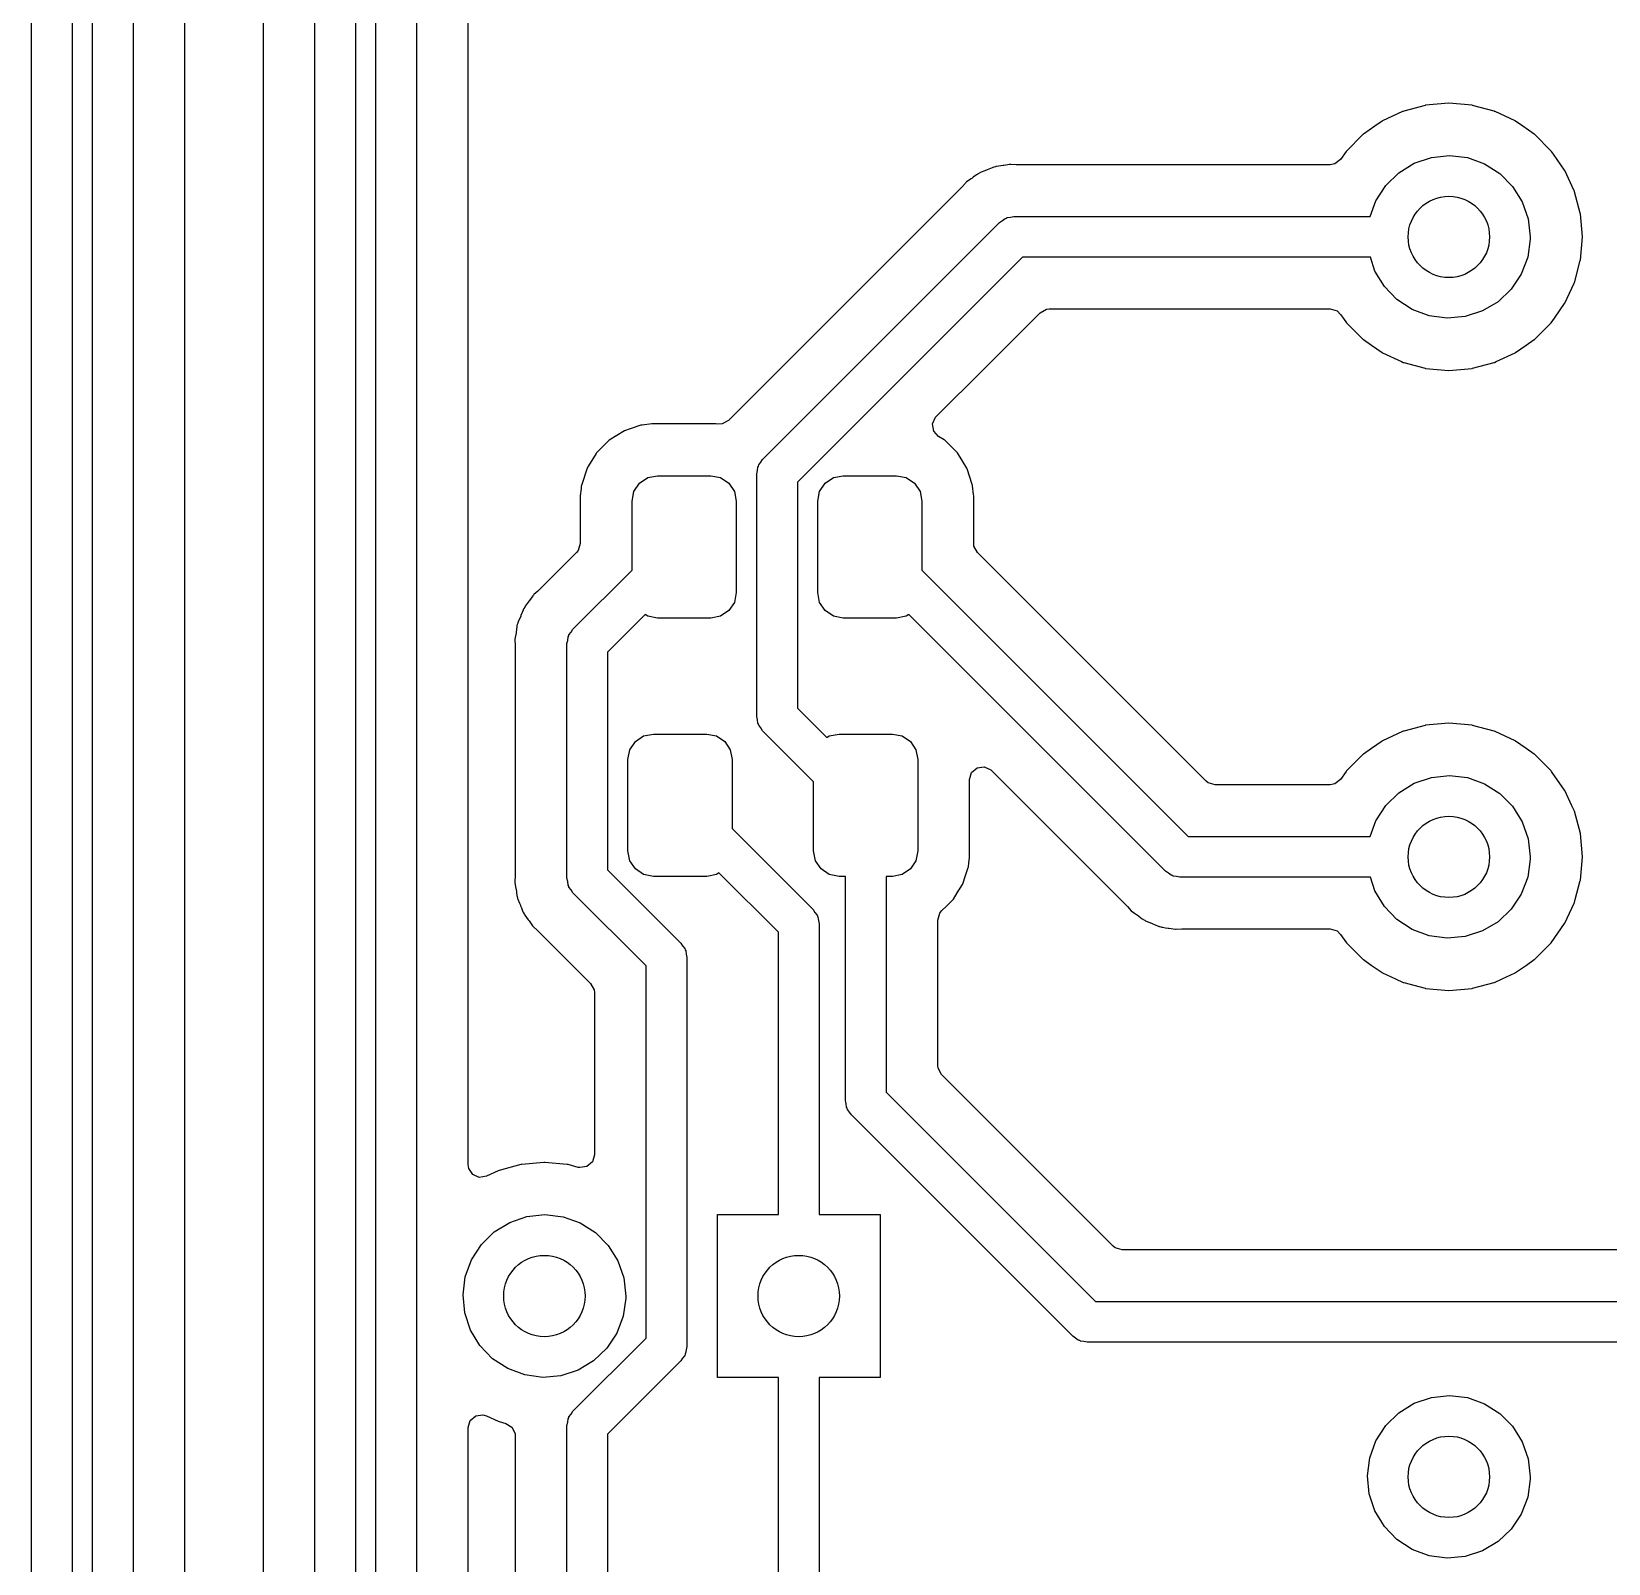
# Model space of a CAD drawing. Extents: x 83 to 135, y -230 to -45.
# Drawn here: x 82.84 to 98.34, y -98.39 to -83.32 of the extents above; entities that cross this region are included whole.
import ezdxf

# ---------------------------------------------------------------- set-up
doc = ezdxf.new("R2010")
doc.units = 0
doc.layers.add('BLACK', color=7, linetype='CONTINUOUS')

msp = doc.modelspace()

# ---------------------------------------------------------------- linework, layer by layer
at = {"layer": 'BLACK', "linetype": 'CONTINUOUS'}
for p, q in [((82.8427, -190.561), (82.8427, -71.389)), ((83.2427, -71.4722), (83.2427, -190.478)), ((83.4422, -186.512), (83.4422, -71.6373)), ((83.8422, -71.7205), (83.8422, -186.429)), ((84.3507, -186.167), (84.3507, -71.9833)), ((85.1181, -77.774), (85.1181, -133.636)), ((85.6266, -133.664), (85.6266, -77.7491)), ((86.0266, -77.8322), (86.0266, -133.582)), ((86.2261, -133.416), (86.2261, -77.9974)), ((86.6261, -78.0806), (86.6261, -133.333)), ((87.1346, -94.4664), (87.1346, -78.3434)), ((96.3198, -84.112), (96.1222, -84.2042)), ((96.3248, -84.1097), (96.3198, -84.112)), ((96.3198, -84.112), (96.3198, -84.112)), ((96.3301, -84.1083), (96.3248, -84.1097)), ((96.5406, -84.0519), (96.3301, -84.1083)), ((96.3301, -84.1083), (96.3301, -84.1083)), ((96.5459, -84.0505), (96.5406, -84.0519)), ((96.5406, -84.0519), (96.5406, -84.0519)), ((96.774, -84.0305), (96.5459, -84.0505)), ((97.0021, -84.0505), (96.774, -84.0305)), ((97.0074, -84.0519), (97.0021, -84.0505)), ((97.2179, -84.1083), (97.0074, -84.0519)), ((97.0074, -84.0519), (97.0074, -84.0519)), ((97.2232, -84.1097), (97.2179, -84.1083)), ((97.2179, -84.1083), (97.2179, -84.1083)), ((97.2282, -84.112), (97.2232, -84.1097)), ((97.4258, -84.2042), (97.2282, -84.112)), ((97.2282, -84.112), (97.2282, -84.112)), ((96.0458, -84.2565), (95.9342, -84.3346)), ((96.1173, -84.2065), (96.0458, -84.2565)), ((96.1222, -84.2042), (96.1173, -84.2065)), ((96.1222, -84.2042), (96.1222, -84.2042)), ((97.4307, -84.2065), (97.4258, -84.2042)), ((97.4258, -84.2042), (97.4258, -84.2042)), ((97.5022, -84.2565), (97.4307, -84.2065)), ((97.6138, -84.3346), (97.5022, -84.2565)), ((95.9297, -84.3378), (95.7678, -84.4997)), ((95.9342, -84.3346), (95.9297, -84.3378)), ((95.9342, -84.3346), (95.9342, -84.3346)), ((97.6183, -84.3378), (97.6138, -84.3346)), ((97.6138, -84.3346), (97.6138, -84.3346)), ((97.7802, -84.4997), (97.6183, -84.3378)), ((95.6549, -84.6261), (95.6071, -84.6355)), ((95.7103, -84.5818), (95.6549, -84.6261)), ((95.7646, -84.5042), (95.7103, -84.5818)), ((95.7678, -84.4997), (95.7646, -84.5042)), ((95.7646, -84.5042), (95.7646, -84.5042)), ((96.2815, -84.7136), (96.4334, -84.6201)), ((96.4334, -84.6201), (96.6022, -84.5627)), ((96.6022, -84.5627), (96.7796, -84.544)), ((96.7796, -84.544), (96.9567, -84.5651)), ((96.9567, -84.5651), (97.1247, -84.625)), ((97.1247, -84.625), (97.2753, -84.7205)), ((97.7834, -84.5042), (97.7802, -84.4997)), ((97.8025, -84.5315), (97.7834, -84.5042)), ((97.7834, -84.5042), (97.7834, -84.5042)), ((97.9115, -84.6873), (97.8025, -84.5315)), ((92.0801, -84.7725), (92.0337, -84.8043)), ((92.0854, -84.7686), (92.0801, -84.7725)), ((92.099, -84.7582), (92.0854, -84.7686)), ((92.1301, -84.7343), (92.099, -84.7582)), ((92.1361, -84.7297), (92.1301, -84.7343)), ((92.1301, -84.7343), (92.1301, -84.7343)), ((92.1431, -84.7266), (92.1361, -84.7297)), ((92.1454, -84.7253), (92.1431, -84.7266)), ((92.1602, -84.7171), (92.1454, -84.7253)), ((92.1625, -84.7158), (92.1602, -84.7171)), ((92.1688, -84.7115), (92.1625, -84.7158)), ((92.1759, -84.7088), (92.1688, -84.7115)), ((92.2285, -84.6889), (92.1759, -84.7088)), ((92.2347, -84.6864), (92.2285, -84.6889)), ((92.2862, -84.6638), (92.2347, -84.6864)), ((92.2932, -84.6608), (92.2862, -84.6638)), ((92.2862, -84.6638), (92.2862, -84.6638)), ((92.3006, -84.6595), (92.2932, -84.6608)), ((92.3032, -84.6587), (92.3006, -84.6595)), ((92.3195, -84.6542), (92.3032, -84.6587)), ((92.3221, -84.6536), (92.3195, -84.6542)), ((92.3292, -84.6509), (92.3221, -84.6536)), ((92.3926, -84.6432), (92.3292, -84.6509)), ((92.3991, -84.6423), (92.3926, -84.6432)), ((92.4379, -84.6355), (92.3991, -84.6423)), ((92.4546, -84.6326), (92.4379, -84.6355)), ((92.4621, -84.6313), (92.4546, -84.6326)), ((92.4546, -84.6326), (92.4546, -84.6326)), ((92.4697, -84.6318), (92.4621, -84.6313)), ((92.5198, -84.6352), (92.4697, -84.6318)), ((92.4697, -84.6318), (92.4697, -84.6318)), ((92.5284, -84.6355), (92.5198, -84.6352)), ((95.6071, -84.6355), (92.5284, -84.6355)), ((96.154, -84.8384), (96.2815, -84.7136)), ((97.2753, -84.7205), (97.401, -84.8471)), ((97.9138, -84.6922), (97.9115, -84.6873)), ((98.006, -84.8898), (97.9138, -84.6922)), ((97.9138, -84.6922), (97.9138, -84.6922)), ((91.981, -84.8604), (89.6922, -87.1493)), ((91.986, -84.8552), (91.981, -84.8604)), ((92.0224, -84.8143), (91.986, -84.8552)), ((92.0275, -84.8086), (92.0224, -84.8143)), ((92.0224, -84.8143), (92.0224, -84.8143)), ((92.0337, -84.8043), (92.0275, -84.8086)), ((92.0337, -84.8043), (92.0337, -84.8043)), ((96.0574, -84.9883), (96.154, -84.8384)), ((97.401, -84.8471), (97.4955, -84.9983)), ((98.0083, -84.8948), (98.006, -84.8898)), ((98.0097, -84.9001), (98.0083, -84.8948)), ((98.0661, -85.1106), (98.0097, -84.9001)), ((98.0097, -84.9001), (98.0097, -84.9001)), ((96.0008, -85.144), (96.0574, -84.9883)), ((97.4955, -84.9983), (97.5541, -85.1668)), ((90.0291, -87.5315), (92.3583, -85.2023)), ((92.3583, -85.2023), (92.3866, -85.1846)), ((92.3866, -85.1846), (92.4127, -85.1638)), ((92.4127, -85.1638), (92.4239, -85.1612)), ((92.4239, -85.1612), (92.4337, -85.1551)), ((92.4337, -85.1551), (92.4669, -85.1514)), ((92.4669, -85.1514), (92.4994, -85.144)), ((92.4994, -85.144), (96.0008, -85.144)), ((97.5541, -85.1668), (97.574, -85.344)), ((98.0675, -85.1159), (98.0661, -85.1106)), ((98.0875, -85.344), (98.0675, -85.1159)), ((97.5737, -85.3663), (97.5489, -85.543)), ((97.574, -85.344), (97.5737, -85.3663)), ((98.0675, -85.5721), (98.0875, -85.344)), ((92.5823, -85.544), (90.3705, -87.7558)), ((96.0027, -85.544), (92.5823, -85.544)), ((96.0478, -85.6796), (96.0027, -85.544)), ((97.5489, -85.543), (97.4855, -85.7097)), ((96.1402, -85.8321), (96.0478, -85.6796)), ((97.4855, -85.7097), (97.3868, -85.8582)), ((98.0115, -85.7812), (98.0661, -85.5774)), ((98.0661, -85.5774), (98.0675, -85.5721)), ((98.0661, -85.5774), (98.0661, -85.5774)), ((96.2641, -85.9604), (96.1402, -85.8321)), ((97.3868, -85.8582), (97.2577, -85.9812)), ((97.9138, -85.9958), (98.006, -85.7982)), ((98.006, -85.7982), (98.0083, -85.7932)), ((98.006, -85.7982), (98.006, -85.7982)), ((98.0083, -85.7932), (98.0115, -85.7812)), ((96.4133, -86.0581), (96.2641, -85.9604)), ((97.2577, -85.9812), (97.1045, -86.0725)), ((97.8687, -86.0619), (97.9115, -86.0007)), ((97.9115, -86.0007), (97.9138, -85.9958)), ((97.9138, -85.9958), (97.9138, -85.9958)), ((92.2053, -86.6401), (92.756, -86.0894)), ((92.756, -86.0894), (92.8183, -86.0554)), ((92.8183, -86.0554), (92.8451, -86.0525)), ((92.8451, -86.0525), (95.6071, -86.0525)), ((95.6071, -86.0525), (95.6752, -86.0725)), ((95.6752, -86.0725), (95.7103, -86.1062)), ((95.7103, -86.1062), (95.7396, -86.148)), ((95.7396, -86.148), (95.7678, -86.1883)), ((96.5805, -86.1202), (96.4133, -86.0581)), ((96.7572, -86.1438), (96.5805, -86.1202)), ((96.9349, -86.1277), (96.7572, -86.1438)), ((97.1045, -86.0725), (96.9349, -86.1277)), ((97.7802, -86.1883), (97.8109, -86.1444)), ((97.8109, -86.1444), (97.8687, -86.0619)), ((95.7678, -86.1883), (95.9297, -86.3502)), ((97.6183, -86.3502), (97.7802, -86.1883)), ((95.9297, -86.3502), (95.9342, -86.3534)), ((95.9342, -86.3534), (95.9342, -86.3534)), ((95.9342, -86.3534), (96.0124, -86.4081)), ((96.0124, -86.4081), (96.1173, -86.4815)), ((96.1173, -86.4815), (96.1222, -86.4838)), ((96.1222, -86.4838), (96.1222, -86.4838)), ((96.1222, -86.4838), (96.308, -86.5705)), ((97.24, -86.5705), (97.4258, -86.4838)), ((97.4258, -86.4838), (97.4307, -86.4815)), ((97.4258, -86.4838), (97.4258, -86.4838)), ((97.4307, -86.4815), (97.5356, -86.4081)), ((97.5356, -86.4081), (97.6138, -86.3534)), ((97.6138, -86.3534), (97.6183, -86.3502)), ((97.6138, -86.3534), (97.6138, -86.3534)), ((91.7358, -87.1096), (92.2053, -86.6401)), ((96.308, -86.5705), (96.3248, -86.5783)), ((96.3248, -86.5783), (96.3301, -86.5797)), ((96.3301, -86.5797), (96.3301, -86.5797)), ((96.3301, -86.5797), (96.5406, -86.6361)), ((96.5406, -86.6361), (96.5406, -86.6361)), ((96.5406, -86.6361), (96.5459, -86.6375)), ((96.5459, -86.6375), (96.774, -86.6575)), ((96.774, -86.6575), (97.0021, -86.6375)), ((97.0021, -86.6375), (97.0074, -86.6361)), ((97.0074, -86.6361), (97.2179, -86.5797)), ((97.0074, -86.6361), (97.0074, -86.6361)), ((97.2179, -86.5797), (97.2232, -86.5783)), ((97.2179, -86.5797), (97.2179, -86.5797)), ((97.2232, -86.5783), (97.24, -86.5705)), ((91.7281, -87.118), (91.7358, -87.1096)), ((88.6711, -87.2505), (88.5207, -87.3435)), ((88.7267, -87.2319), (88.6711, -87.2505)), ((88.8323, -87.1967), (88.7267, -87.2319)), ((88.8388, -87.1945), (88.8323, -87.1967)), ((88.8323, -87.1967), (88.8323, -87.1967)), ((88.8457, -87.1938), (88.8388, -87.1945)), ((88.9413, -87.1838), (88.8457, -87.1938)), ((88.8457, -87.1938), (88.8457, -87.1938)), ((88.9414, -87.1838), (88.9413, -87.1838)), ((88.9446, -87.1835), (88.9414, -87.1838)), ((89.5704, -87.1835), (88.9446, -87.1835)), ((89.5902, -87.1855), (89.5704, -87.1835)), ((89.6299, -87.1833), (89.5902, -87.1855)), ((89.6922, -87.1493), (89.6299, -87.1833)), ((91.6998, -87.1831), (91.7281, -87.118)), ((91.7113, -87.2532), (91.6998, -87.1831)), ((91.7588, -87.306), (91.7113, -87.2532)), ((88.5207, -87.3435), (88.3957, -87.4687)), ((91.8121, -87.3389), (91.7588, -87.306)), ((91.8183, -87.3427), (91.8121, -87.3389)), ((91.9435, -87.4677), (91.8183, -87.3427)), ((88.3919, -87.4749), (88.3169, -87.5965)), ((88.3957, -87.4687), (88.3919, -87.4749)), ((88.3919, -87.4749), (88.3919, -87.4749)), ((89.9904, -87.5859), (90.0113, -87.5598)), ((90.0113, -87.5598), (90.0291, -87.5315)), ((92.0365, -87.6181), (91.9435, -87.4677)), ((88.3029, -87.6193), (88.2472, -87.7871)), ((88.3169, -87.5965), (88.3029, -87.6193)), ((88.8182, -87.7652), (88.8993, -87.711)), ((88.8993, -87.711), (88.995, -87.692)), ((88.995, -87.692), (89.52, -87.692)), ((89.52, -87.692), (89.6157, -87.711)), ((89.6157, -87.711), (89.6968, -87.7652)), ((89.9705, -87.6726), (89.978, -87.6401)), ((89.9705, -90.06), (89.9705, -87.6726)), ((89.978, -87.6401), (89.9817, -87.6069)), ((89.9817, -87.6069), (89.9878, -87.5971)), ((89.9878, -87.5971), (89.9904, -87.5859)), ((90.6432, -87.7652), (90.7243, -87.711)), ((90.7243, -87.711), (90.82, -87.692)), ((90.82, -87.692), (91.345, -87.692)), ((91.345, -87.692), (91.4407, -87.711)), ((91.4407, -87.711), (91.5218, -87.7652)), ((92.0389, -87.625), (92.0365, -87.6181)), ((92.0898, -87.7777), (92.0389, -87.625)), ((88.2441, -87.8176), (88.2365, -87.8916)), ((88.2465, -87.794), (88.2441, -87.8176)), ((88.2472, -87.7871), (88.2465, -87.794)), ((88.2465, -87.794), (88.2465, -87.794)), ((88.745, -87.942), (88.764, -87.8463)), ((88.764, -87.8463), (88.8182, -87.7652)), ((89.6968, -87.7652), (89.751, -87.8463)), ((89.751, -87.8463), (89.77, -87.942)), ((90.3705, -87.7558), (90.3705, -89.9771)), ((90.57, -87.942), (90.589, -87.8463)), ((90.589, -87.8463), (90.6432, -87.7652)), ((91.5218, -87.7652), (91.576, -87.8463)), ((91.576, -87.8463), (91.595, -87.942)), ((92.0925, -87.7858), (92.0898, -87.7777)), ((92.0932, -87.7927), (92.0925, -87.7858)), ((92.102, -87.8774), (92.0932, -87.7927)), ((92.0932, -87.7927), (92.0932, -87.7927)), ((92.1035, -87.8916), (92.102, -87.8774)), ((88.2365, -87.8916), (88.2365, -88.3588)), ((88.745, -88.6217), (88.745, -87.942)), ((89.77, -87.942), (89.77, -88.842)), ((90.57, -88.842), (90.57, -87.942)), ((91.595, -87.942), (91.595, -88.6217)), ((92.1035, -88.3588), (92.1035, -87.8916)), ((88.1996, -88.4479), (87.825, -88.8226)), ((88.2165, -88.427), (88.1996, -88.4479)), ((88.2365, -88.3588), (88.2165, -88.427)), ((92.1064, -88.3856), (92.1035, -88.3588)), ((92.1404, -88.4479), (92.1064, -88.3856)), ((94.3871, -90.6946), (92.1404, -88.4479)), ((88.1641, -89.2026), (88.745, -88.6217)), ((91.595, -88.6217), (94.2133, -91.24)), ((87.7344, -88.924), (87.695, -88.9743)), ((87.7384, -88.9187), (87.7344, -88.924)), ((87.7707, -88.8727), (87.7384, -88.9187)), ((87.7751, -88.8665), (87.7707, -88.8727)), ((87.7808, -88.8615), (87.7751, -88.8665)), ((87.8187, -88.8284), (87.7808, -88.8615)), ((87.7808, -88.8615), (87.7808, -88.8615)), ((87.825, -88.8226), (87.8187, -88.8284)), ((89.751, -88.9377), (89.6968, -89.0188)), ((89.77, -88.842), (89.751, -88.9377)), ((90.589, -88.9377), (90.57, -88.842)), ((90.6432, -89.0188), (90.589, -88.9377)), ((87.6507, -89.0724), (87.6244, -89.1306)), ((87.6533, -89.0663), (87.6507, -89.0724)), ((87.6737, -89.0138), (87.6533, -89.0663)), ((87.6765, -89.0068), (87.6737, -89.0138)), ((87.6737, -89.0138), (87.6737, -89.0138)), ((87.6809, -89.0005), (87.6765, -89.0068)), ((87.6821, -88.9982), (87.6809, -89.0005)), ((87.6905, -88.9835), (87.6821, -88.9982)), ((87.6919, -88.9812), (87.6905, -88.9835)), ((87.695, -88.9743), (87.6919, -88.9812)), ((88.8754, -89.057), (88.5055, -89.4269)), ((88.8993, -89.073), (88.8754, -89.057)), ((88.995, -89.092), (88.8993, -89.073)), ((89.52, -89.092), (88.995, -89.092)), ((89.6157, -89.073), (89.52, -89.092)), ((89.6968, -89.0188), (89.6157, -89.073)), ((90.7243, -89.073), (90.6432, -89.0188)), ((90.82, -89.092), (90.7243, -89.073)), ((91.345, -89.092), (90.82, -89.092)), ((91.4407, -89.073), (91.345, -89.092)), ((91.4646, -89.057), (91.4407, -89.073)), ((93.9891, -91.5814), (91.4646, -89.057)), ((87.6048, -89.2364), (87.5932, -89.2992)), ((87.6059, -89.2299), (87.6048, -89.2364)), ((87.6132, -89.1741), (87.6059, -89.2299)), ((87.6142, -89.1665), (87.6132, -89.1741)), ((87.6132, -89.1741), (87.6132, -89.1741)), ((87.617, -89.1594), (87.6142, -89.1665)), ((87.6176, -89.1569), (87.617, -89.1594)), ((87.6222, -89.1406), (87.6176, -89.1569)), ((87.6231, -89.1381), (87.6222, -89.1406)), ((87.6244, -89.1306), (87.6231, -89.1381)), ((88.113, -89.3111), (88.1167, -89.2779)), ((88.1167, -89.2779), (88.1228, -89.2682)), ((88.1228, -89.2682), (88.1254, -89.257)), ((88.1254, -89.257), (88.1463, -89.2309)), ((88.1463, -89.2309), (88.1641, -89.2026)), ((87.5932, -89.2992), (87.5936, -89.3068)), ((87.5936, -89.3068), (87.5936, -89.3068)), ((87.5936, -89.3068), (87.5968, -89.3614)), ((87.5968, -89.3614), (87.597, -89.3687)), ((87.597, -89.3687), (87.597, -91.6221)), ((88.1055, -89.3437), (88.113, -89.3111)), ((88.1055, -91.651), (88.1055, -89.3437)), ((88.5055, -89.4269), (88.5055, -91.5682)), ((90.3705, -89.9771), (90.6604, -90.267)), ((89.9779, -90.0925), (89.9705, -90.06)), ((89.9816, -90.1258), (89.9779, -90.0925)), ((89.9877, -90.1355), (89.9816, -90.1258)), ((89.9903, -90.1467), (89.9877, -90.1355)), ((90.0111, -90.1728), (89.9903, -90.1467)), ((90.0288, -90.2012), (90.0111, -90.1728)), ((90.53, -90.7023), (90.0288, -90.2012)), ((96.3198, -90.208), (96.1222, -90.3002)), ((96.3248, -90.2057), (96.3198, -90.208)), ((96.3198, -90.208), (96.3198, -90.208)), ((96.3301, -90.2043), (96.3248, -90.2057)), ((96.5406, -90.1479), (96.3301, -90.2043)), ((96.3301, -90.2043), (96.3301, -90.2043)), ((96.5459, -90.1465), (96.5406, -90.1479)), ((96.5406, -90.1479), (96.5406, -90.1479)), ((96.774, -90.1265), (96.5459, -90.1465)), ((97.0021, -90.1465), (96.774, -90.1265)), ((97.0074, -90.1479), (97.0021, -90.1465)), ((97.2179, -90.2043), (97.0074, -90.1479)), ((97.0074, -90.1479), (97.0074, -90.1479)), ((97.2232, -90.2057), (97.2179, -90.2043)), ((97.2179, -90.2043), (97.2179, -90.2043)), ((97.2282, -90.208), (97.2232, -90.2057)), ((97.4258, -90.3002), (97.2282, -90.208)), ((97.2282, -90.208), (97.2282, -90.208)), ((88.724, -90.3863), (88.7782, -90.3052)), ((88.7782, -90.3052), (88.8593, -90.251)), ((88.8593, -90.251), (88.955, -90.232)), ((88.955, -90.232), (89.48, -90.232)), ((89.48, -90.232), (89.5757, -90.251)), ((89.5757, -90.251), (89.6568, -90.3052)), ((89.6568, -90.3052), (89.711, -90.3863)), ((90.6604, -90.267), (90.6843, -90.251)), ((90.6843, -90.251), (90.78, -90.232)), ((90.78, -90.232), (91.305, -90.232)), ((91.305, -90.232), (91.4007, -90.251)), ((91.4007, -90.251), (91.4818, -90.3052)), ((91.4818, -90.3052), (91.536, -90.3863)), ((96.1173, -90.3025), (96.0124, -90.3759)), ((96.1222, -90.3002), (96.1173, -90.3025)), ((96.1222, -90.3002), (96.1222, -90.3002)), ((97.4307, -90.3025), (97.4258, -90.3002)), ((97.4258, -90.3002), (97.4258, -90.3002)), ((97.5356, -90.3759), (97.4307, -90.3025)), ((88.705, -90.482), (88.724, -90.3863)), ((88.705, -91.382), (88.705, -90.482)), ((89.711, -90.3863), (89.73, -90.482)), ((89.73, -90.482), (89.73, -91.1617)), ((91.536, -90.3863), (91.555, -90.482)), ((91.555, -90.482), (91.555, -91.382)), ((95.9297, -90.4338), (95.7678, -90.5957)), ((95.9342, -90.4306), (95.9297, -90.4338)), ((96.0124, -90.3759), (95.9342, -90.4306)), ((95.9342, -90.4306), (95.9342, -90.4306)), ((97.6138, -90.4306), (97.5356, -90.3759)), ((97.6183, -90.4338), (97.6138, -90.4306)), ((97.6138, -90.4306), (97.6138, -90.4306)), ((97.7802, -90.5957), (97.6183, -90.4338)), ((92.0635, -90.6792), (92.0835, -90.611)), ((92.0835, -90.611), (92.1372, -90.5645)), ((92.1372, -90.5645), (92.2074, -90.5544)), ((92.2074, -90.5544), (92.272, -90.5839)), ((92.272, -90.5839), (92.2786, -90.5901)), ((92.2786, -90.5901), (93.609, -91.9205)), ((95.7646, -90.6002), (95.7103, -90.6778)), ((95.7678, -90.5957), (95.7646, -90.6002)), ((95.7646, -90.6002), (95.7646, -90.6002)), ((96.4334, -90.7161), (96.6022, -90.6587)), ((96.6022, -90.6587), (96.7796, -90.64)), ((96.7796, -90.64), (96.9567, -90.6611)), ((96.9567, -90.6611), (97.1247, -90.721)), ((97.7834, -90.6002), (97.7802, -90.5957)), ((97.7909, -90.611), (97.7834, -90.6002)), ((97.7834, -90.6002), (97.7834, -90.6002)), ((97.9115, -90.7833), (97.7909, -90.611)), ((90.53, -91.382), (90.53, -90.7023)), ((92.0635, -91.4324), (92.0635, -90.6792)), ((94.408, -90.7115), (94.3871, -90.6946)), ((94.4762, -90.7315), (94.408, -90.7115)), ((95.6071, -90.7315), (94.4762, -90.7315)), ((95.6549, -90.7221), (95.6071, -90.7315)), ((95.7103, -90.6778), (95.6549, -90.7221)), ((96.154, -90.9344), (96.2815, -90.8096)), ((96.2815, -90.8096), (96.4334, -90.7161)), ((97.1247, -90.721), (97.2753, -90.8165)), ((97.2753, -90.8165), (97.401, -90.9431)), ((97.9138, -90.7882), (97.9115, -90.7833)), ((97.984, -90.9386), (97.9138, -90.7882)), ((97.9138, -90.7882), (97.9138, -90.7882)), ((96.0574, -91.0843), (96.154, -90.9344)), ((97.401, -90.9431), (97.4955, -91.0943)), ((98.0083, -90.9908), (97.984, -90.9386)), ((96.0008, -91.24), (96.0574, -91.0843)), ((97.4955, -91.0943), (97.5541, -91.2628)), ((98.0675, -91.2119), (98.0083, -90.9908)), ((89.73, -91.1617), (90.5257, -91.9573)), ((94.2133, -91.24), (96.0008, -91.24)), ((97.5541, -91.2628), (97.574, -91.44)), ((98.0875, -91.44), (98.0675, -91.2119)), ((88.724, -91.4777), (88.705, -91.382)), ((90.549, -91.4777), (90.53, -91.382)), ((91.555, -91.382), (91.536, -91.4777)), ((92.0568, -91.4982), (92.0619, -91.448)), ((92.0619, -91.448), (92.0635, -91.4324)), ((97.574, -91.44), (97.5737, -91.4623)), ((98.0675, -91.6681), (98.0875, -91.44)), ((88.5055, -91.5682), (89.2252, -92.2879)), ((88.7782, -91.5588), (88.724, -91.4777)), ((88.8593, -91.613), (88.7782, -91.5588)), ((89.5996, -91.597), (89.5757, -91.613)), ((90.184, -92.1813), (89.5996, -91.597)), ((90.6032, -91.5588), (90.549, -91.4777)), ((90.6843, -91.613), (90.6032, -91.5588)), ((91.4818, -91.5588), (91.4007, -91.613)), ((91.536, -91.4777), (91.4818, -91.5588)), ((92.0245, -91.6221), (92.0506, -91.5434)), ((92.0506, -91.5434), (92.0528, -91.5369)), ((92.0506, -91.5434), (92.0506, -91.5434)), ((92.0528, -91.5369), (92.0568, -91.4982)), ((94.0174, -91.5992), (93.9891, -91.5814)), ((94.0435, -91.6201), (94.0174, -91.5992)), ((97.5737, -91.4623), (97.5489, -91.639)), ((87.5935, -91.6774), (87.5928, -91.6884)), ((87.5928, -91.6884), (87.5941, -91.6959)), ((87.5967, -91.6307), (87.5935, -91.6774)), ((87.5941, -91.6959), (87.5941, -91.6959)), ((87.5941, -91.6959), (87.6037, -91.7513)), ((87.597, -91.6221), (87.5967, -91.6307)), ((87.6037, -91.7513), (87.6047, -91.7579)), ((87.6047, -91.7579), (87.6124, -91.8213)), ((88.1129, -91.6836), (88.1055, -91.651)), ((88.1166, -91.7168), (88.1129, -91.6836)), ((88.1227, -91.7266), (88.1166, -91.7168)), ((88.1253, -91.7378), (88.1227, -91.7266)), ((88.1461, -91.7639), (88.1253, -91.7378)), ((88.955, -91.632), (88.8593, -91.613)), ((89.48, -91.632), (88.955, -91.632)), ((89.5757, -91.613), (89.48, -91.632)), ((90.78, -91.632), (90.6843, -91.613)), ((90.8425, -91.632), (90.78, -91.632)), ((90.8425, -93.8365), (90.8425, -91.632)), ((91.305, -91.632), (91.2425, -91.632)), ((91.2425, -91.632), (91.2425, -93.7537)), ((91.4007, -91.613), (91.305, -91.632)), ((91.9423, -91.7936), (91.9933, -91.711)), ((91.9933, -91.711), (91.9971, -91.7047)), ((91.9933, -91.711), (91.9933, -91.711)), ((91.9971, -91.7047), (92.0245, -91.6221)), ((94.0547, -91.6226), (94.0435, -91.6201)), ((94.0644, -91.6288), (94.0547, -91.6226)), ((94.0976, -91.6325), (94.0644, -91.6288)), ((94.1302, -91.64), (94.0976, -91.6325)), ((96.0027, -91.64), (94.1302, -91.64)), ((96.0478, -91.7756), (96.0027, -91.64)), ((97.5489, -91.639), (97.4855, -91.8057)), ((98.016, -91.8603), (98.0661, -91.6734)), ((98.0661, -91.6734), (98.0675, -91.6681)), ((98.0661, -91.6734), (98.0661, -91.6734)), ((87.6124, -91.8213), (87.6151, -91.8284)), ((87.6151, -91.8284), (87.6157, -91.831)), ((87.6157, -91.831), (87.6202, -91.8473)), ((87.6202, -91.8473), (87.6209, -91.8498)), ((87.6209, -91.8498), (87.6222, -91.8573)), ((87.6222, -91.8573), (87.6383, -91.8939)), ((87.6383, -91.8939), (87.6479, -91.9158)), ((87.6479, -91.9158), (87.6504, -91.9219)), ((88.1638, -91.7922), (88.1461, -91.7639)), ((88.8835, -92.5119), (88.1638, -91.7922)), ((91.8392, -91.9205), (91.9043, -91.8553)), ((91.9043, -91.8553), (91.9423, -91.7936)), ((96.1402, -91.9281), (96.0478, -91.7756)), ((97.4855, -91.8057), (97.3868, -91.9542)), ((97.9138, -92.0918), (98.006, -91.8942)), ((98.006, -91.8942), (98.0083, -91.8892)), ((98.006, -91.8942), (98.006, -91.8942)), ((98.0083, -91.8892), (98.016, -91.8603)), ((87.6504, -91.9219), (87.6582, -91.9425)), ((87.6582, -91.9425), (87.6693, -91.972)), ((87.6693, -91.972), (87.673, -91.9817)), ((87.673, -91.9817), (87.6773, -91.988)), ((87.6773, -91.988), (87.6785, -91.9903)), ((87.6785, -91.9903), (87.6868, -92.0051)), ((87.6868, -92.0051), (87.6881, -92.0074)), ((87.6881, -92.0074), (87.6912, -92.0143)), ((87.6912, -92.0143), (87.7248, -92.0582)), ((87.7248, -92.0582), (87.7301, -92.065)), ((87.7301, -92.065), (87.7339, -92.0704)), ((87.7339, -92.0704), (87.7658, -92.1168)), ((90.5257, -91.9573), (90.5434, -91.9856)), ((90.5434, -91.9856), (90.5642, -92.0118)), ((90.5642, -92.0118), (90.5668, -92.023)), ((90.5668, -92.023), (90.5729, -92.0327)), ((90.5729, -92.0327), (90.5766, -92.0659)), ((90.5766, -92.0659), (90.584, -92.0985)), ((91.751, -92.061), (91.771, -91.9929)), ((91.751, -93.4908), (91.751, -92.061)), ((91.771, -91.9929), (91.7878, -91.972)), ((91.7878, -91.972), (91.8392, -91.9205)), ((93.609, -91.9205), (93.6149, -91.9268)), ((93.6149, -91.9268), (93.6529, -91.9704)), ((93.6529, -91.9704), (93.6848, -91.9928)), ((93.6848, -91.9928), (93.7052, -92.0071)), ((93.7052, -92.0071), (93.7105, -92.0111)), ((93.7105, -92.0111), (93.7608, -92.0505)), ((93.7608, -92.0505), (93.7677, -92.0536)), ((93.7677, -92.0536), (93.77, -92.055)), ((93.77, -92.055), (93.7847, -92.0634)), ((93.7847, -92.0634), (93.787, -92.0646)), ((93.787, -92.0646), (93.7932, -92.069)), ((93.7932, -92.069), (93.8003, -92.0717)), ((96.2641, -92.0564), (96.1402, -91.9281)), ((96.4133, -92.1541), (96.2641, -92.0564)), ((97.3868, -91.9542), (97.2577, -92.0772)), ((87.7658, -92.1168), (87.7658, -92.1168)), ((87.7658, -92.1168), (87.7701, -92.123)), ((87.7701, -92.123), (87.7758, -92.1281)), ((87.7758, -92.1281), (87.7758, -92.1281)), ((87.7758, -92.1281), (87.8166, -92.1645)), ((87.8166, -92.1645), (87.8219, -92.1695)), ((87.8219, -92.1695), (88.3381, -92.6856)), ((90.184, -94.958), (90.184, -92.1813)), ((90.584, -92.0985), (90.584, -94.958)), ((93.8003, -92.0717), (93.8003, -92.0718)), ((93.8003, -92.0718), (93.8528, -92.0922)), ((93.8528, -92.0922), (93.8588, -92.0948)), ((93.8588, -92.0948), (93.9171, -92.121)), ((93.9171, -92.121), (93.9245, -92.1224)), ((93.9245, -92.1224), (93.9271, -92.1232)), ((93.9271, -92.1232), (93.9433, -92.1279)), ((93.9433, -92.1279), (93.9459, -92.1285)), ((93.9459, -92.1285), (93.953, -92.1313)), ((93.953, -92.1313), (93.9605, -92.1323)), ((93.9605, -92.1323), (93.9605, -92.1323)), ((93.9605, -92.1323), (93.9902, -92.1362)), ((93.9902, -92.1362), (94.0164, -92.1396)), ((94.0164, -92.1396), (94.0229, -92.1407)), ((94.0229, -92.1407), (94.0857, -92.1523)), ((94.0857, -92.1523), (94.0933, -92.1519)), ((94.0933, -92.1519), (94.1479, -92.1487)), ((94.0933, -92.1519), (94.0933, -92.1519)), ((94.1479, -92.1487), (94.1551, -92.1485)), ((94.1551, -92.1485), (95.6071, -92.1485)), ((95.6071, -92.1485), (95.6752, -92.1685)), ((95.6752, -92.1685), (95.7103, -92.2022)), ((95.7103, -92.2022), (95.7678, -92.2843)), ((96.5805, -92.2162), (96.4133, -92.1541)), ((96.7572, -92.2398), (96.5805, -92.2162)), ((96.9349, -92.2237), (96.7572, -92.2398)), ((97.1045, -92.1685), (96.9349, -92.2237)), ((97.2577, -92.0772), (97.1045, -92.1685)), ((97.7802, -92.2843), (97.9115, -92.0967)), ((97.9115, -92.0967), (97.9138, -92.0918)), ((97.9138, -92.0918), (97.9138, -92.0918)), ((89.2252, -92.2879), (89.2429, -92.3162)), ((89.2429, -92.3162), (89.2637, -92.3423)), ((89.2637, -92.3423), (89.2663, -92.3535)), ((89.2663, -92.3535), (89.2724, -92.3633)), ((89.2724, -92.3633), (89.2761, -92.3965)), ((95.7678, -92.2843), (95.9297, -92.4462)), ((97.6183, -92.4462), (97.7802, -92.2843)), ((88.8835, -96.172), (88.8835, -92.5119)), ((89.2761, -92.3965), (89.2835, -92.4291)), ((89.2835, -92.4291), (89.2835, -96.2552)), ((95.9297, -92.4462), (95.9342, -92.4494)), ((95.9342, -92.4494), (95.9342, -92.4494)), ((95.9342, -92.4494), (96.012, -92.5038)), ((96.012, -92.5038), (96.1173, -92.5775)), ((97.4307, -92.5775), (97.536, -92.5038)), ((97.536, -92.5038), (97.6138, -92.4494)), ((97.6138, -92.4494), (97.6183, -92.4462)), ((97.6138, -92.4494), (97.6138, -92.4494)), ((88.3381, -92.6856), (88.3721, -92.7479)), ((96.1173, -92.5775), (96.1222, -92.5798)), ((96.1222, -92.5798), (96.1222, -92.5798)), ((96.1222, -92.5798), (96.2487, -92.6388)), ((96.2487, -92.6388), (96.3248, -92.6743)), ((96.3248, -92.6743), (96.3301, -92.6757)), ((96.3301, -92.6757), (96.3301, -92.6757)), ((96.3301, -92.6757), (96.5406, -92.7321)), ((97.0074, -92.7321), (97.2179, -92.6757)), ((97.2179, -92.6757), (97.2232, -92.6743)), ((97.2179, -92.6757), (97.2179, -92.6757)), ((97.2232, -92.6743), (97.2993, -92.6388)), ((97.2993, -92.6388), (97.4258, -92.5798)), ((97.4258, -92.5798), (97.4307, -92.5775)), ((97.4258, -92.5798), (97.4258, -92.5798)), ((88.3721, -92.7479), (88.375, -92.7747)), ((88.375, -92.7747), (88.375, -94.3712)), ((96.5406, -92.7321), (96.5406, -92.7321)), ((96.5406, -92.7321), (96.5459, -92.7335)), ((96.5459, -92.7335), (96.774, -92.7535)), ((96.774, -92.7535), (97.0021, -92.7335)), ((97.0021, -92.7335), (97.0074, -92.7321)), ((97.0074, -92.7321), (97.0074, -92.7321)), ((91.7539, -93.5176), (91.751, -93.4908)), ((91.7879, -93.5799), (91.7539, -93.5176)), ((93.4746, -95.2666), (91.7879, -93.5799)), ((91.2425, -93.7537), (93.3008, -95.812)), ((90.8499, -93.8691), (90.8425, -93.8365)), ((90.8536, -93.9023), (90.8499, -93.8691)), ((90.8597, -93.912), (90.8536, -93.9023)), ((90.8623, -93.9232), (90.8597, -93.912)), ((90.8831, -93.9494), (90.8623, -93.9232)), ((90.9008, -93.9777), (90.8831, -93.9494)), ((93.0766, -96.1534), (90.9008, -93.9777)), ((88.375, -94.3712), (88.355, -94.4393)), ((87.14, -94.5029), (87.1346, -94.4664)), ((87.1789, -94.5623), (87.14, -94.5029)), ((87.4299, -94.5265), (87.3139, -94.5806)), ((87.4402, -94.5228), (87.4299, -94.5265)), ((87.6507, -94.4664), (87.4402, -94.5228)), ((87.6615, -94.4645), (87.6507, -94.4664)), ((87.8785, -94.4455), (87.6615, -94.4645)), ((87.8895, -94.4455), (87.8785, -94.4455)), ((88.1065, -94.4645), (87.8895, -94.4455)), ((88.1173, -94.4664), (88.1065, -94.4645)), ((88.2164, -94.4929), (88.1173, -94.4664)), ((88.2311, -94.4959), (88.2164, -94.4929)), ((88.3014, -94.4858), (88.2311, -94.4959)), ((88.355, -94.4393), (88.3014, -94.4858)), ((87.2437, -94.5913), (87.1789, -94.5623)), ((87.3139, -94.5806), (87.2437, -94.5913)), ((87.5434, -95.0341), (87.7122, -94.9767)), ((87.7122, -94.9767), (87.8896, -94.958)), ((87.8896, -94.958), (88.0667, -94.9791)), ((88.0667, -94.9791), (88.2347, -95.039)), ((89.584, -96.558), (89.584, -94.958)), ((89.584, -94.958), (90.184, -94.958)), ((90.584, -94.958), (91.184, -94.958)), ((91.184, -94.958), (91.184, -96.558)), ((87.264, -95.2524), (87.3915, -95.1276)), ((87.3915, -95.1276), (87.5434, -95.0341)), ((88.2347, -95.039), (88.3853, -95.1345)), ((88.3853, -95.1345), (88.511, -95.2611)), ((87.1674, -95.4023), (87.264, -95.2524)), ((88.511, -95.2611), (88.6055, -95.4123)), ((93.4955, -95.2835), (93.4746, -95.2666)), ((93.5637, -95.3035), (93.4955, -95.2835)), ((99.094, -95.3035), (93.5637, -95.3035)), ((87.1064, -95.5699), (87.1674, -95.4023)), ((88.6055, -95.4123), (88.6641, -95.5808)), ((87.0841, -95.7468), (87.1064, -95.5699)), ((88.6641, -95.5808), (88.684, -95.758)), ((87.1015, -95.9243), (87.0841, -95.7468)), ((88.6837, -95.7803), (88.6589, -95.957)), ((88.684, -95.758), (88.6837, -95.7803)), ((87.1578, -96.0936), (87.1015, -95.9243)), ((93.3008, -95.812), (99.119, -95.812)), ((87.2502, -96.2461), (87.1578, -96.0936)), ((88.6589, -95.957), (88.5955, -96.1237)), ((87.3741, -96.3744), (87.2502, -96.2461)), ((88.1641, -96.8915), (88.8835, -96.172)), ((88.5955, -96.1237), (88.4968, -96.2722)), ((89.2835, -96.2552), (89.276, -96.2878)), ((93.1049, -96.1712), (93.0766, -96.1534)), ((93.131, -96.1921), (93.1049, -96.1712)), ((93.1422, -96.1946), (93.131, -96.1921)), ((93.1519, -96.2008), (93.1422, -96.1946)), ((93.1851, -96.2045), (93.1519, -96.2008)), ((93.2177, -96.212), (93.1851, -96.2045)), ((99.0358, -96.212), (93.2177, -96.212)), ((87.5233, -96.4721), (87.3741, -96.3744)), ((88.3677, -96.3952), (88.2145, -96.4865)), ((88.4968, -96.2722), (88.3677, -96.3952)), ((89.2249, -96.3963), (88.5055, -97.1157)), ((89.2427, -96.368), (89.2249, -96.3963)), ((89.2636, -96.3419), (89.2427, -96.368)), ((89.2662, -96.3307), (89.2636, -96.3419)), ((89.2723, -96.321), (89.2662, -96.3307)), ((89.276, -96.2878), (89.2723, -96.321)), ((87.6905, -96.5342), (87.5233, -96.4721)), ((87.8672, -96.5578), (87.6905, -96.5342)), ((88.0449, -96.5417), (87.8672, -96.5578)), ((88.2145, -96.4865), (88.0449, -96.5417)), ((90.184, -96.558), (89.584, -96.558)), ((90.184, -99.3347), (90.184, -96.558)), ((91.184, -96.558), (90.584, -96.558)), ((90.584, -96.558), (90.584, -99.4178)), ((96.2815, -96.9056), (96.4334, -96.8121)), ((96.4334, -96.8121), (96.6022, -96.7547)), ((96.6022, -96.7547), (96.7796, -96.736)), ((96.7796, -96.736), (96.9567, -96.7571)), ((96.9567, -96.7571), (97.1247, -96.817)), ((97.1247, -96.817), (97.2753, -96.9125)), ((87.1346, -97.0496), (87.1546, -96.9814)), ((87.1546, -96.9814), (87.2083, -96.9349)), ((87.2083, -96.9349), (87.2785, -96.9248)), ((87.2785, -96.9248), (87.3139, -96.9354)), ((87.3139, -96.9354), (87.4299, -96.9895)), ((87.4299, -96.9895), (87.4402, -96.9932)), ((87.4402, -96.9932), (87.5036, -97.0102)), ((87.5036, -97.0102), (87.5642, -97.0472)), ((88.1055, -97.0325), (88.113, -97)), ((88.113, -97), (88.1167, -96.9668)), ((88.1167, -96.9668), (88.1228, -96.957)), ((88.1228, -96.957), (88.1254, -96.9458)), ((88.1254, -96.9458), (88.1463, -96.9197)), ((88.1463, -96.9197), (88.1641, -96.8915)), ((96.0574, -97.1803), (96.154, -97.0304)), ((96.154, -97.0304), (96.2815, -96.9056)), ((97.2753, -96.9125), (97.401, -97.0391)), ((87.1346, -119.633), (87.1346, -97.0496)), ((87.5642, -97.0472), (87.5952, -97.111)), ((87.5952, -97.111), (87.597, -97.1319)), ((87.597, -97.1319), (87.597, -101.274)), ((88.1055, -101.303), (88.1055, -97.0325)), ((88.5055, -97.1157), (88.5055, -101.22)), ((95.9964, -97.3479), (96.0574, -97.1803)), ((97.401, -97.0391), (97.4955, -97.1903)), ((97.4955, -97.1903), (97.5541, -97.3588)), ((95.9741, -97.5248), (95.9964, -97.3479)), ((97.5541, -97.3588), (97.574, -97.536)), ((95.9915, -97.7023), (95.9741, -97.5248)), ((97.5737, -97.5583), (97.5489, -97.735)), ((97.574, -97.536), (97.5737, -97.5583)), ((96.0478, -97.8716), (95.9915, -97.7023)), ((97.5489, -97.735), (97.4855, -97.9017)), ((96.1402, -98.0241), (96.0478, -97.8716)), ((97.4855, -97.9017), (97.3868, -98.0502)), ((96.2641, -98.1524), (96.1402, -98.0241)), ((97.3868, -98.0502), (97.2577, -98.1732)), ((96.4133, -98.2501), (96.2641, -98.1524)), ((96.5805, -98.3122), (96.4133, -98.2501)), ((97.1045, -98.2645), (96.9349, -98.3197)), ((97.2577, -98.1732), (97.1045, -98.2645)), ((96.7572, -98.3358), (96.5805, -98.3122)), ((96.9349, -98.3197), (96.7572, -98.3358))]:
    msp.add_line(p, q, dxfattribs=at)
at = {"layer": 'BLACK'}
for centre in [(96.774, -85.344), (96.774, -91.44), (87.884, -95.758), (90.384, -95.758), (96.774, -97.536)]:
    msp.add_circle(centre, 0.4, dxfattribs=at)

doc.saveas('drawing.dxf')
